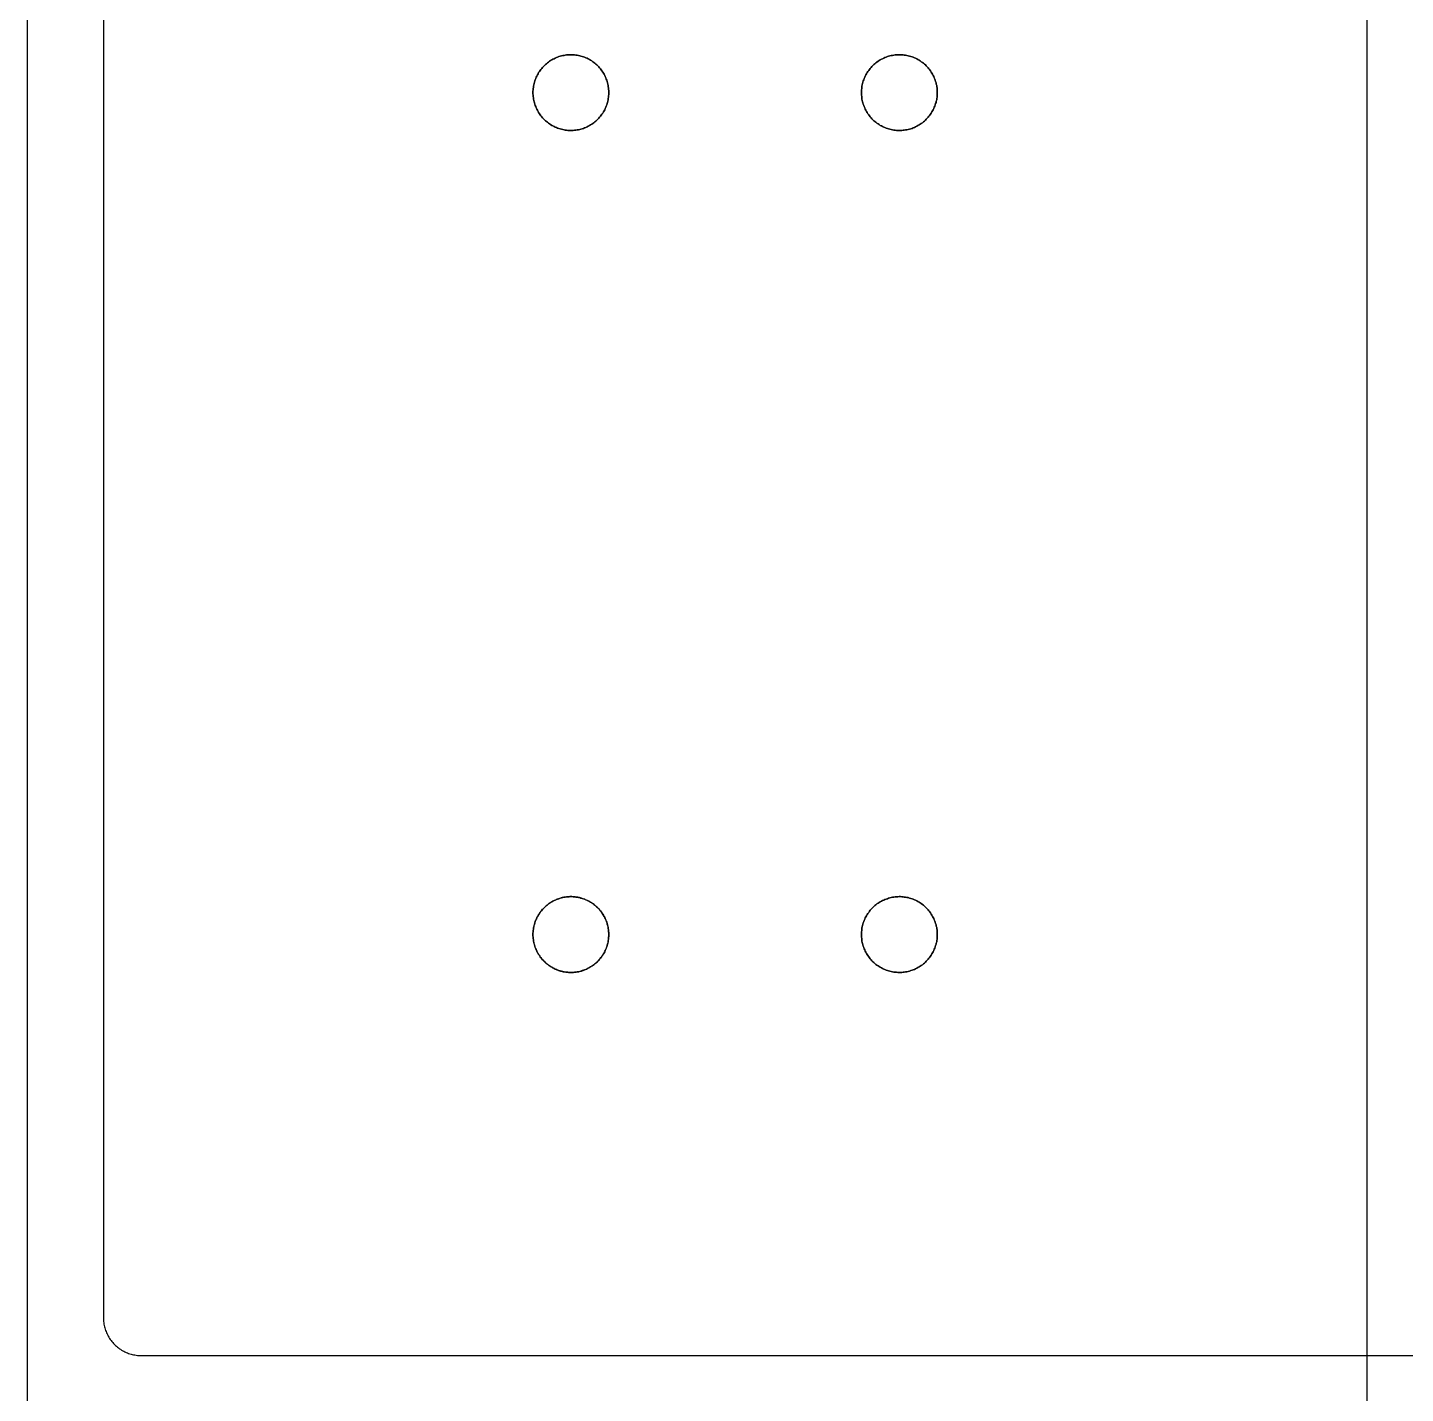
# Model space of a CAD drawing. Header units: millimetres. Extents: x -92971 to -91751, y -19136 to -16636.
# Drawn here: x -92621.7 to -92512.7, y -18502.9 to -18394.7 of the extents above; entities that cross this region are included whole.
import ezdxf

# ---------------------------------------------------------------- set-up
doc = ezdxf.new("R2010")
doc.units = ezdxf.units.MM
doc.header["$MEASUREMENT"] = 0
for name, color, linetype, true_color in [('fab$CUT', 1, 'Continuous', 0xff0000), ('fab$DRILL', 5, 'Continuous', 0x0000ff), ('fab$POCKET 7.5', 6, 'Continuous', 0xff00ff)]:
    doc.layers.add(name, color=color, linetype=linetype, true_color=true_color)

msp = doc.modelspace()

# ---------------------------------------------------------------- linework, layer by layer
at = {"layer": 'fab$CUT'}
for points in [[(-92615.72, -18302.89), (-92615.72, -18496.89)], [(-92615.72, -18496.89), (-92615.72, -18496.99), (-92615.71, -18497.09), (-92615.7, -18497.19), (-92615.69, -18497.29), (-92615.68, -18497.4), (-92615.66, -18497.5), (-92615.63, -18497.6), (-92615.61, -18497.7), (-92615.58, -18497.79), (-92615.55, -18497.89), (-92615.51, -18497.99), (-92615.47, -18498.08), (-92615.43, -18498.17), (-92615.38, -18498.27), (-92615.34, -18498.36), (-92615.28, -18498.44), (-92615.23, -18498.53), (-92615.17, -18498.62), (-92615.11, -18498.7), (-92615.05, -18498.78), (-92614.98, -18498.86), (-92614.91, -18498.93), (-92614.84, -18499.01), (-92614.77, -18499.08), (-92614.69, -18499.15), (-92614.61, -18499.21), (-92614.53, -18499.28), (-92614.45, -18499.34), (-92614.37, -18499.39), (-92614.28, -18499.45), (-92614.19, -18499.5), (-92614.1, -18499.55), (-92614.01, -18499.59), (-92613.92, -18499.64), (-92613.82, -18499.68), (-92613.72, -18499.71), (-92613.63, -18499.75), (-92613.53, -18499.77), (-92613.43, -18499.8), (-92613.33, -18499.82), (-92613.23, -18499.84), (-92613.13, -18499.86), (-92613.03, -18499.87), (-92612.93, -18499.88), (-92612.82, -18499.88), (-92612.72, -18499.89)], [(-92612.72, -18499.89), (-91803.72, -18499.89)]]:
    msp.add_lwpolyline(points, dxfattribs=at)
at = {"layer": 'fab$DRILL'}
for points in [[(-92581.72, -18399.89), (-92581.72, -18399.99), (-92581.71, -18400.09), (-92581.7, -18400.2), (-92581.69, -18400.3), (-92581.68, -18400.4), (-92581.66, -18400.51), (-92581.63, -18400.61), (-92581.61, -18400.71), (-92581.58, -18400.81), (-92581.54, -18400.91), (-92581.5, -18401), (-92581.46, -18401.1), (-92581.42, -18401.19), (-92581.37, -18401.29), (-92581.32, -18401.38), (-92581.27, -18401.47), (-92581.21, -18401.56), (-92581.15, -18401.64), (-92581.09, -18401.72), (-92581.03, -18401.81), (-92580.96, -18401.88), (-92580.89, -18401.96), (-92580.81, -18402.03), (-92580.74, -18402.11), (-92580.66, -18402.17), (-92580.58, -18402.24), (-92580.5, -18402.3), (-92580.41, -18402.36), (-92580.32, -18402.42), (-92580.24, -18402.48), (-92580.14, -18402.53), (-92580.05, -18402.57), (-92579.96, -18402.62), (-92579.86, -18402.66), (-92579.77, -18402.7), (-92579.67, -18402.73), (-92579.57, -18402.76), (-92579.47, -18402.79), (-92579.37, -18402.82), (-92579.26, -18402.84), (-92579.16, -18402.85), (-92579.06, -18402.87), (-92578.95, -18402.88), (-92578.85, -18402.88), (-92578.75, -18402.89), (-92578.64, -18402.88), (-92578.54, -18402.88), (-92578.43, -18402.87), (-92578.33, -18402.86), (-92578.23, -18402.84), (-92578.13, -18402.83), (-92578.02, -18402.8), (-92577.92, -18402.78), (-92577.82, -18402.75), (-92577.72, -18402.72), (-92577.63, -18402.68), (-92577.53, -18402.64), (-92577.44, -18402.6), (-92577.34, -18402.55), (-92577.25, -18402.5), (-92577.16, -18402.45), (-92577.07, -18402.39), (-92576.99, -18402.33), (-92576.9, -18402.27), (-92576.82, -18402.21), (-92576.74, -18402.14), (-92576.66, -18402.07), (-92576.59, -18402), (-92576.52, -18401.92), (-92576.45, -18401.84), (-92576.38, -18401.76), (-92576.32, -18401.68), (-92576.26, -18401.6), (-92576.2, -18401.51), (-92576.14, -18401.42), (-92576.09, -18401.33), (-92576.04, -18401.24), (-92576, -18401.15), (-92575.96, -18401.05), (-92575.92, -18400.96), (-92575.88, -18400.86), (-92575.85, -18400.76), (-92575.82, -18400.66), (-92575.8, -18400.56), (-92575.77, -18400.45), (-92575.76, -18400.35), (-92575.74, -18400.25), (-92575.73, -18400.15), (-92575.72, -18400.04), (-92575.72, -18399.94), (-92575.72, -18399.83), (-92575.72, -18399.73), (-92575.73, -18399.63), (-92575.74, -18399.52), (-92575.76, -18399.42), (-92575.77, -18399.32), (-92575.8, -18399.21), (-92575.82, -18399.11), (-92575.85, -18399.01), (-92575.88, -18398.91), (-92575.92, -18398.82), (-92575.96, -18398.72), (-92576, -18398.62), (-92576.04, -18398.53), (-92576.09, -18398.44), (-92576.14, -18398.35), (-92576.2, -18398.26), (-92576.26, -18398.17), (-92576.32, -18398.09), (-92576.38, -18398.01), (-92576.45, -18397.93), (-92576.52, -18397.85), (-92576.59, -18397.77), (-92576.66, -18397.7), (-92576.74, -18397.63), (-92576.82, -18397.56), (-92576.9, -18397.5), (-92576.99, -18397.44), (-92577.07, -18397.38), (-92577.16, -18397.32), (-92577.25, -18397.27), (-92577.34, -18397.22), (-92577.44, -18397.17), (-92577.53, -18397.13), (-92577.63, -18397.09), (-92577.72, -18397.06), (-92577.82, -18397.02), (-92577.92, -18396.99), (-92578.02, -18396.97), (-92578.13, -18396.95), (-92578.23, -18396.93), (-92578.33, -18396.91), (-92578.43, -18396.9), (-92578.54, -18396.89), (-92578.64, -18396.89), (-92578.75, -18396.89), (-92578.85, -18396.89), (-92578.95, -18396.89), (-92579.06, -18396.9), (-92579.16, -18396.92), (-92579.26, -18396.94), (-92579.37, -18396.96), (-92579.47, -18396.98), (-92579.57, -18397.01), (-92579.67, -18397.04), (-92579.77, -18397.07), (-92579.86, -18397.11), (-92579.96, -18397.15), (-92580.05, -18397.2), (-92580.14, -18397.25), (-92580.24, -18397.3), (-92580.32, -18397.35), (-92580.41, -18397.41), (-92580.5, -18397.47), (-92580.58, -18397.53), (-92580.66, -18397.6), (-92580.74, -18397.67), (-92580.81, -18397.74), (-92580.89, -18397.81), (-92580.96, -18397.89), (-92581.03, -18397.97), (-92581.09, -18398.05), (-92581.15, -18398.13), (-92581.21, -18398.22), (-92581.27, -18398.3), (-92581.32, -18398.39), (-92581.37, -18398.48), (-92581.42, -18398.58), (-92581.46, -18398.67), (-92581.5, -18398.77), (-92581.54, -18398.87), (-92581.58, -18398.96), (-92581.61, -18399.06), (-92581.63, -18399.16), (-92581.66, -18399.27), (-92581.68, -18399.37), (-92581.69, -18399.47), (-92581.7, -18399.57), (-92581.71, -18399.68), (-92581.72, -18399.78), (-92581.72, -18399.89)], [(-92581.72, -18399.89), (-92581.72, -18399.78), (-92581.71, -18399.68), (-92581.7, -18399.57), (-92581.69, -18399.47), (-92581.68, -18399.37), (-92581.66, -18399.27), (-92581.63, -18399.16), (-92581.61, -18399.06), (-92581.58, -18398.96), (-92581.54, -18398.87), (-92581.5, -18398.77), (-92581.46, -18398.67), (-92581.42, -18398.58), (-92581.37, -18398.48), (-92581.32, -18398.39), (-92581.27, -18398.3), (-92581.21, -18398.22), (-92581.15, -18398.13), (-92581.09, -18398.05), (-92581.03, -18397.97), (-92580.96, -18397.89), (-92580.89, -18397.81), (-92580.81, -18397.74), (-92580.74, -18397.67), (-92580.66, -18397.6), (-92580.58, -18397.53), (-92580.5, -18397.47), (-92580.41, -18397.41), (-92580.32, -18397.35), (-92580.24, -18397.3), (-92580.14, -18397.25), (-92580.05, -18397.2), (-92579.96, -18397.15), (-92579.86, -18397.11), (-92579.77, -18397.07), (-92579.67, -18397.04), (-92579.57, -18397.01), (-92579.47, -18396.98), (-92579.37, -18396.96), (-92579.26, -18396.94), (-92579.16, -18396.92), (-92579.06, -18396.9), (-92578.95, -18396.89), (-92578.85, -18396.89), (-92578.75, -18396.89), (-92578.64, -18396.89), (-92578.54, -18396.89), (-92578.43, -18396.9), (-92578.33, -18396.91), (-92578.23, -18396.93), (-92578.13, -18396.95), (-92578.02, -18396.97), (-92577.92, -18396.99), (-92577.82, -18397.02), (-92577.72, -18397.06), (-92577.63, -18397.09), (-92577.53, -18397.13), (-92577.44, -18397.17), (-92577.34, -18397.22), (-92577.25, -18397.27), (-92577.16, -18397.32), (-92577.07, -18397.38), (-92576.99, -18397.44), (-92576.9, -18397.5), (-92576.82, -18397.56), (-92576.74, -18397.63), (-92576.66, -18397.7), (-92576.59, -18397.77), (-92576.52, -18397.85), (-92576.45, -18397.93), (-92576.38, -18398.01), (-92576.32, -18398.09), (-92576.26, -18398.17), (-92576.2, -18398.26), (-92576.14, -18398.35), (-92576.09, -18398.44), (-92576.04, -18398.53), (-92576, -18398.62), (-92575.96, -18398.72), (-92575.92, -18398.82), (-92575.88, -18398.91), (-92575.85, -18399.01), (-92575.82, -18399.11), (-92575.8, -18399.21), (-92575.77, -18399.32), (-92575.76, -18399.42), (-92575.74, -18399.52), (-92575.73, -18399.63), (-92575.72, -18399.73), (-92575.72, -18399.83), (-92575.72, -18399.94), (-92575.72, -18400.04), (-92575.73, -18400.15), (-92575.74, -18400.25), (-92575.76, -18400.35), (-92575.77, -18400.45), (-92575.8, -18400.56), (-92575.82, -18400.66), (-92575.85, -18400.76), (-92575.88, -18400.86), (-92575.92, -18400.96), (-92575.96, -18401.05), (-92576, -18401.15), (-92576.04, -18401.24), (-92576.09, -18401.33), (-92576.14, -18401.42), (-92576.2, -18401.51), (-92576.26, -18401.6), (-92576.32, -18401.68), (-92576.38, -18401.76), (-92576.45, -18401.84), (-92576.52, -18401.92), (-92576.59, -18402), (-92576.66, -18402.07), (-92576.74, -18402.14), (-92576.82, -18402.21), (-92576.9, -18402.27), (-92576.99, -18402.33), (-92577.07, -18402.39), (-92577.16, -18402.45), (-92577.25, -18402.5), (-92577.34, -18402.55), (-92577.44, -18402.6), (-92577.53, -18402.64), (-92577.63, -18402.68), (-92577.72, -18402.72), (-92577.82, -18402.75), (-92577.92, -18402.78), (-92578.02, -18402.8), (-92578.13, -18402.83), (-92578.23, -18402.84), (-92578.33, -18402.86), (-92578.43, -18402.87), (-92578.54, -18402.88), (-92578.64, -18402.88), (-92578.75, -18402.89), (-92578.85, -18402.88), (-92578.95, -18402.88), (-92579.06, -18402.87), (-92579.16, -18402.85), (-92579.26, -18402.84), (-92579.37, -18402.82), (-92579.47, -18402.79), (-92579.57, -18402.76), (-92579.67, -18402.73), (-92579.77, -18402.7), (-92579.86, -18402.66), (-92579.96, -18402.62), (-92580.05, -18402.57), (-92580.14, -18402.53), (-92580.24, -18402.48), (-92580.32, -18402.42), (-92580.41, -18402.36), (-92580.5, -18402.3), (-92580.58, -18402.24), (-92580.66, -18402.17), (-92580.74, -18402.11), (-92580.81, -18402.03), (-92580.89, -18401.96), (-92580.96, -18401.88), (-92581.03, -18401.81), (-92581.09, -18401.72), (-92581.15, -18401.64), (-92581.21, -18401.56), (-92581.27, -18401.47), (-92581.32, -18401.38), (-92581.37, -18401.29), (-92581.42, -18401.19), (-92581.46, -18401.1), (-92581.5, -18401), (-92581.54, -18400.91), (-92581.58, -18400.81), (-92581.61, -18400.71), (-92581.63, -18400.61), (-92581.66, -18400.51), (-92581.68, -18400.4), (-92581.69, -18400.3), (-92581.7, -18400.2), (-92581.71, -18400.09), (-92581.72, -18399.99), (-92581.72, -18399.89)], [(-92555.72, -18399.89), (-92555.72, -18399.99), (-92555.71, -18400.09), (-92555.7, -18400.2), (-92555.69, -18400.3), (-92555.68, -18400.4), (-92555.66, -18400.51), (-92555.63, -18400.61), (-92555.61, -18400.71), (-92555.58, -18400.81), (-92555.54, -18400.91), (-92555.5, -18401), (-92555.46, -18401.1), (-92555.42, -18401.19), (-92555.37, -18401.29), (-92555.32, -18401.38), (-92555.27, -18401.47), (-92555.21, -18401.56), (-92555.15, -18401.64), (-92555.09, -18401.72), (-92555.03, -18401.81), (-92554.96, -18401.88), (-92554.89, -18401.96), (-92554.81, -18402.03), (-92554.74, -18402.11), (-92554.66, -18402.17), (-92554.58, -18402.24), (-92554.5, -18402.3), (-92554.41, -18402.36), (-92554.32, -18402.42), (-92554.24, -18402.48), (-92554.14, -18402.53), (-92554.05, -18402.57), (-92553.96, -18402.62), (-92553.86, -18402.66), (-92553.77, -18402.7), (-92553.67, -18402.73), (-92553.57, -18402.76), (-92553.47, -18402.79), (-92553.37, -18402.82), (-92553.26, -18402.84), (-92553.16, -18402.85), (-92553.06, -18402.87), (-92552.95, -18402.88), (-92552.85, -18402.88), (-92552.75, -18402.89), (-92552.64, -18402.88), (-92552.54, -18402.88), (-92552.43, -18402.87), (-92552.33, -18402.86), (-92552.23, -18402.84), (-92552.13, -18402.83), (-92552.02, -18402.8), (-92551.92, -18402.78), (-92551.82, -18402.75), (-92551.72, -18402.72), (-92551.63, -18402.68), (-92551.53, -18402.64), (-92551.44, -18402.6), (-92551.34, -18402.55), (-92551.25, -18402.5), (-92551.16, -18402.45), (-92551.07, -18402.39), (-92550.99, -18402.33), (-92550.9, -18402.27), (-92550.82, -18402.21), (-92550.74, -18402.14), (-92550.66, -18402.07), (-92550.59, -18402), (-92550.52, -18401.92), (-92550.45, -18401.84), (-92550.38, -18401.76), (-92550.32, -18401.68), (-92550.26, -18401.6), (-92550.2, -18401.51), (-92550.14, -18401.42), (-92550.09, -18401.33), (-92550.04, -18401.24), (-92550, -18401.15), (-92549.96, -18401.05), (-92549.92, -18400.96), (-92549.88, -18400.86), (-92549.85, -18400.76), (-92549.82, -18400.66), (-92549.8, -18400.56), (-92549.77, -18400.45), (-92549.76, -18400.35), (-92549.74, -18400.25), (-92549.73, -18400.15), (-92549.72, -18400.04), (-92549.72, -18399.94), (-92549.72, -18399.83), (-92549.72, -18399.73), (-92549.73, -18399.63), (-92549.74, -18399.52), (-92549.76, -18399.42), (-92549.77, -18399.32), (-92549.8, -18399.21), (-92549.82, -18399.11), (-92549.85, -18399.01), (-92549.88, -18398.91), (-92549.92, -18398.82), (-92549.96, -18398.72), (-92550, -18398.62), (-92550.04, -18398.53), (-92550.09, -18398.44), (-92550.14, -18398.35), (-92550.2, -18398.26), (-92550.26, -18398.17), (-92550.32, -18398.09), (-92550.38, -18398.01), (-92550.45, -18397.93), (-92550.52, -18397.85), (-92550.59, -18397.77), (-92550.66, -18397.7), (-92550.74, -18397.63), (-92550.82, -18397.56), (-92550.9, -18397.5), (-92550.99, -18397.44), (-92551.07, -18397.38), (-92551.16, -18397.32), (-92551.25, -18397.27), (-92551.34, -18397.22), (-92551.44, -18397.17), (-92551.53, -18397.13), (-92551.63, -18397.09), (-92551.72, -18397.06), (-92551.82, -18397.02), (-92551.92, -18396.99), (-92552.02, -18396.97), (-92552.13, -18396.95), (-92552.23, -18396.93), (-92552.33, -18396.91), (-92552.43, -18396.9), (-92552.54, -18396.89), (-92552.64, -18396.89), (-92552.75, -18396.89), (-92552.85, -18396.89), (-92552.95, -18396.89), (-92553.06, -18396.9), (-92553.16, -18396.92), (-92553.26, -18396.94), (-92553.37, -18396.96), (-92553.47, -18396.98), (-92553.57, -18397.01), (-92553.67, -18397.04), (-92553.77, -18397.07), (-92553.86, -18397.11), (-92553.96, -18397.15), (-92554.05, -18397.2), (-92554.14, -18397.25), (-92554.24, -18397.3), (-92554.32, -18397.35), (-92554.41, -18397.41), (-92554.5, -18397.47), (-92554.58, -18397.53), (-92554.66, -18397.6), (-92554.74, -18397.67), (-92554.81, -18397.74), (-92554.89, -18397.81), (-92554.96, -18397.89), (-92555.03, -18397.97), (-92555.09, -18398.05), (-92555.15, -18398.13), (-92555.21, -18398.22), (-92555.27, -18398.3), (-92555.32, -18398.39), (-92555.37, -18398.48), (-92555.42, -18398.58), (-92555.46, -18398.67), (-92555.5, -18398.77), (-92555.54, -18398.87), (-92555.58, -18398.96), (-92555.61, -18399.06), (-92555.63, -18399.16), (-92555.66, -18399.27), (-92555.68, -18399.37), (-92555.69, -18399.47), (-92555.7, -18399.57), (-92555.71, -18399.68), (-92555.72, -18399.78), (-92555.72, -18399.89)], [(-92555.72, -18399.89), (-92555.72, -18399.78), (-92555.71, -18399.68), (-92555.7, -18399.57), (-92555.69, -18399.47), (-92555.68, -18399.37), (-92555.66, -18399.27), (-92555.63, -18399.16), (-92555.61, -18399.06), (-92555.58, -18398.96), (-92555.54, -18398.87), (-92555.5, -18398.77), (-92555.46, -18398.67), (-92555.42, -18398.58), (-92555.37, -18398.48), (-92555.32, -18398.39), (-92555.27, -18398.3), (-92555.21, -18398.22), (-92555.15, -18398.13), (-92555.09, -18398.05), (-92555.03, -18397.97), (-92554.96, -18397.89), (-92554.89, -18397.81), (-92554.81, -18397.74), (-92554.74, -18397.67), (-92554.66, -18397.6), (-92554.58, -18397.53), (-92554.5, -18397.47), (-92554.41, -18397.41), (-92554.32, -18397.35), (-92554.24, -18397.3), (-92554.14, -18397.25), (-92554.05, -18397.2), (-92553.96, -18397.15), (-92553.86, -18397.11), (-92553.77, -18397.07), (-92553.67, -18397.04), (-92553.57, -18397.01), (-92553.47, -18396.98), (-92553.37, -18396.96), (-92553.26, -18396.94), (-92553.16, -18396.92), (-92553.06, -18396.9), (-92552.95, -18396.89), (-92552.85, -18396.89), (-92552.75, -18396.89), (-92552.64, -18396.89), (-92552.54, -18396.89), (-92552.43, -18396.9), (-92552.33, -18396.91), (-92552.23, -18396.93), (-92552.13, -18396.95), (-92552.02, -18396.97), (-92551.92, -18396.99), (-92551.82, -18397.02), (-92551.72, -18397.06), (-92551.63, -18397.09), (-92551.53, -18397.13), (-92551.44, -18397.17), (-92551.34, -18397.22), (-92551.25, -18397.27), (-92551.16, -18397.32), (-92551.07, -18397.38), (-92550.99, -18397.44), (-92550.9, -18397.5), (-92550.82, -18397.56), (-92550.74, -18397.63), (-92550.66, -18397.7), (-92550.59, -18397.77), (-92550.52, -18397.85), (-92550.45, -18397.93), (-92550.38, -18398.01), (-92550.32, -18398.09), (-92550.26, -18398.17), (-92550.2, -18398.26), (-92550.14, -18398.35), (-92550.09, -18398.44), (-92550.04, -18398.53), (-92550, -18398.62), (-92549.96, -18398.72), (-92549.92, -18398.82), (-92549.88, -18398.91), (-92549.85, -18399.01), (-92549.82, -18399.11), (-92549.8, -18399.21), (-92549.77, -18399.32), (-92549.76, -18399.42), (-92549.74, -18399.52), (-92549.73, -18399.63), (-92549.72, -18399.73), (-92549.72, -18399.83), (-92549.72, -18399.94), (-92549.72, -18400.04), (-92549.73, -18400.15), (-92549.74, -18400.25), (-92549.76, -18400.35), (-92549.77, -18400.45), (-92549.8, -18400.56), (-92549.82, -18400.66), (-92549.85, -18400.76), (-92549.88, -18400.86), (-92549.92, -18400.96), (-92549.96, -18401.05), (-92550, -18401.15), (-92550.04, -18401.24), (-92550.09, -18401.33), (-92550.14, -18401.42), (-92550.2, -18401.51), (-92550.26, -18401.6), (-92550.32, -18401.68), (-92550.38, -18401.76), (-92550.45, -18401.84), (-92550.52, -18401.92), (-92550.59, -18402), (-92550.66, -18402.07), (-92550.74, -18402.14), (-92550.82, -18402.21), (-92550.9, -18402.27), (-92550.99, -18402.33), (-92551.07, -18402.39), (-92551.16, -18402.45), (-92551.25, -18402.5), (-92551.34, -18402.55), (-92551.44, -18402.6), (-92551.53, -18402.64), (-92551.63, -18402.68), (-92551.72, -18402.72), (-92551.82, -18402.75), (-92551.92, -18402.78), (-92552.02, -18402.8), (-92552.13, -18402.83), (-92552.23, -18402.84), (-92552.33, -18402.86), (-92552.43, -18402.87), (-92552.54, -18402.88), (-92552.64, -18402.88), (-92552.75, -18402.89), (-92552.85, -18402.88), (-92552.95, -18402.88), (-92553.06, -18402.87), (-92553.16, -18402.85), (-92553.26, -18402.84), (-92553.37, -18402.82), (-92553.47, -18402.79), (-92553.57, -18402.76), (-92553.67, -18402.73), (-92553.77, -18402.7), (-92553.86, -18402.66), (-92553.96, -18402.62), (-92554.05, -18402.57), (-92554.14, -18402.53), (-92554.24, -18402.48), (-92554.32, -18402.42), (-92554.41, -18402.36), (-92554.5, -18402.3), (-92554.58, -18402.24), (-92554.66, -18402.17), (-92554.74, -18402.11), (-92554.81, -18402.03), (-92554.89, -18401.96), (-92554.96, -18401.88), (-92555.03, -18401.81), (-92555.09, -18401.72), (-92555.15, -18401.64), (-92555.21, -18401.56), (-92555.27, -18401.47), (-92555.32, -18401.38), (-92555.37, -18401.29), (-92555.42, -18401.19), (-92555.46, -18401.1), (-92555.5, -18401), (-92555.54, -18400.91), (-92555.58, -18400.81), (-92555.61, -18400.71), (-92555.63, -18400.61), (-92555.66, -18400.51), (-92555.68, -18400.4), (-92555.69, -18400.3), (-92555.7, -18400.2), (-92555.71, -18400.09), (-92555.72, -18399.99), (-92555.72, -18399.89)], [(-92581.72, -18466.55), (-92581.72, -18466.62), (-92581.72, -18466.69), (-92581.71, -18466.75), (-92581.71, -18466.82), (-92581.7, -18466.89), (-92581.69, -18466.96), (-92581.68, -18467.03), (-92581.67, -18467.1), (-92581.66, -18467.17), (-92581.64, -18467.24), (-92581.62, -18467.31), (-92581.6, -18467.38), (-92581.58, -18467.45), (-92581.56, -18467.52), (-92581.54, -18467.59), (-92581.51, -18467.66), (-92581.48, -18467.73), (-92581.45, -18467.79), (-92581.42, -18467.86), (-92581.39, -18467.93), (-92581.35, -18468), (-92581.31, -18468.06), (-92581.27, -18468.13), (-92581.23, -18468.19), (-92581.19, -18468.26), (-92581.14, -18468.32), (-92581.1, -18468.38), (-92581.05, -18468.44), (-92581, -18468.5), (-92580.95, -18468.56), (-92580.9, -18468.62), (-92580.84, -18468.67), (-92580.79, -18468.73), (-92580.73, -18468.78), (-92580.67, -18468.83), (-92580.61, -18468.88), (-92580.55, -18468.93), (-92580.49, -18468.98), (-92580.43, -18469.02), (-92580.36, -18469.06), (-92580.3, -18469.1), (-92580.23, -18469.14), (-92580.17, -18469.18), (-92580.1, -18469.22), (-92580.03, -18469.25), (-92579.96, -18469.28), (-92579.89, -18469.31), (-92579.82, -18469.34), (-92579.76, -18469.37), (-92579.69, -18469.39), (-92579.62, -18469.42), (-92579.55, -18469.44), (-92579.48, -18469.46), (-92579.41, -18469.47), (-92579.34, -18469.49), (-92579.27, -18469.5), (-92579.2, -18469.51), (-92579.13, -18469.52), (-92579.06, -18469.53), (-92578.99, -18469.54), (-92578.92, -18469.55), (-92578.85, -18469.55), (-92578.79, -18469.55), (-92578.72, -18469.55), (-92578.65, -18469.55), (-92578.59, -18469.55), (-92578.52, -18469.55), (-92578.45, -18469.54), (-92578.38, -18469.53), (-92578.31, -18469.52), (-92578.24, -18469.51), (-92578.17, -18469.5), (-92578.1, -18469.49), (-92578.03, -18469.47), (-92577.96, -18469.46), (-92577.89, -18469.44), (-92577.82, -18469.42), (-92577.76, -18469.39), (-92577.69, -18469.37), (-92577.62, -18469.34), (-92577.55, -18469.31), (-92577.48, -18469.28), (-92577.41, -18469.25), (-92577.34, -18469.22), (-92577.28, -18469.18), (-92577.21, -18469.14), (-92577.14, -18469.1), (-92577.08, -18469.06), (-92577.01, -18469.02), (-92576.95, -18468.98), (-92576.89, -18468.93), (-92576.83, -18468.88), (-92576.77, -18468.83), (-92576.71, -18468.78), (-92576.65, -18468.73), (-92576.6, -18468.67), (-92576.54, -18468.62), (-92576.49, -18468.56), (-92576.44, -18468.5), (-92576.39, -18468.44), (-92576.34, -18468.38), (-92576.3, -18468.32), (-92576.25, -18468.26), (-92576.21, -18468.19), (-92576.17, -18468.13), (-92576.13, -18468.06), (-92576.09, -18468), (-92576.06, -18467.93), (-92576.02, -18467.86), (-92575.99, -18467.79), (-92575.96, -18467.73), (-92575.93, -18467.66), (-92575.9, -18467.59), (-92575.88, -18467.52), (-92575.86, -18467.45), (-92575.84, -18467.38), (-92575.82, -18467.31), (-92575.8, -18467.24), (-92575.78, -18467.17), (-92575.77, -18467.1), (-92575.76, -18467.03), (-92575.75, -18466.96), (-92575.74, -18466.89), (-92575.73, -18466.82), (-92575.73, -18466.75), (-92575.72, -18466.69), (-92575.72, -18466.62), (-92575.72, -18466.55), (-92575.72, -18466.49), (-92575.72, -18466.42), (-92575.73, -18466.35), (-92575.73, -18466.28), (-92575.74, -18466.21), (-92575.75, -18466.15), (-92575.76, -18466.08), (-92575.77, -18466.01), (-92575.78, -18465.94), (-92575.8, -18465.87), (-92575.82, -18465.8), (-92575.84, -18465.73), (-92575.86, -18465.66), (-92575.88, -18465.59), (-92575.9, -18465.52), (-92575.93, -18465.45), (-92575.96, -18465.38), (-92575.99, -18465.31), (-92576.02, -18465.24), (-92576.06, -18465.17), (-92576.09, -18465.11), (-92576.13, -18465.04), (-92576.17, -18464.98), (-92576.21, -18464.91), (-92576.25, -18464.85), (-92576.3, -18464.78), (-92576.34, -18464.72), (-92576.39, -18464.66), (-92576.44, -18464.6), (-92576.49, -18464.54), (-92576.54, -18464.49), (-92576.6, -18464.43), (-92576.65, -18464.38), (-92576.71, -18464.32), (-92576.77, -18464.27), (-92576.83, -18464.22), (-92576.89, -18464.18), (-92576.95, -18464.13), (-92577.01, -18464.08), (-92577.08, -18464.04), (-92577.14, -18464), (-92577.21, -18463.96), (-92577.28, -18463.92), (-92577.34, -18463.89), (-92577.41, -18463.85), (-92577.48, -18463.82), (-92577.55, -18463.79), (-92577.62, -18463.76), (-92577.69, -18463.74), (-92577.76, -18463.71), (-92577.82, -18463.69), (-92577.89, -18463.67), (-92577.96, -18463.65), (-92578.03, -18463.63), (-92578.1, -18463.62), (-92578.17, -18463.6), (-92578.24, -18463.59), (-92578.31, -18463.58), (-92578.38, -18463.57), (-92578.45, -18463.56), (-92578.52, -18463.56), (-92578.59, -18463.56), (-92578.65, -18463.55), (-92578.72, -18463.55), (-92578.79, -18463.55), (-92578.85, -18463.56), (-92578.92, -18463.56), (-92578.99, -18463.56), (-92579.06, -18463.57), (-92579.13, -18463.58), (-92579.2, -18463.59), (-92579.27, -18463.6), (-92579.34, -18463.62), (-92579.41, -18463.63), (-92579.48, -18463.65), (-92579.55, -18463.67), (-92579.62, -18463.69), (-92579.69, -18463.71), (-92579.76, -18463.74), (-92579.82, -18463.76), (-92579.89, -18463.79), (-92579.96, -18463.82), (-92580.03, -18463.85), (-92580.1, -18463.89), (-92580.17, -18463.92), (-92580.23, -18463.96), (-92580.3, -18464), (-92580.36, -18464.04), (-92580.43, -18464.08), (-92580.49, -18464.13), (-92580.55, -18464.18), (-92580.61, -18464.22), (-92580.67, -18464.27), (-92580.73, -18464.32), (-92580.79, -18464.38), (-92580.84, -18464.43), (-92580.9, -18464.49), (-92580.95, -18464.54), (-92581, -18464.6), (-92581.05, -18464.66), (-92581.1, -18464.72), (-92581.14, -18464.78), (-92581.19, -18464.85), (-92581.23, -18464.91), (-92581.27, -18464.98), (-92581.31, -18465.04), (-92581.35, -18465.11), (-92581.39, -18465.17), (-92581.42, -18465.24), (-92581.45, -18465.31), (-92581.48, -18465.38), (-92581.51, -18465.45), (-92581.54, -18465.52), (-92581.56, -18465.59), (-92581.58, -18465.66), (-92581.6, -18465.73), (-92581.62, -18465.8), (-92581.64, -18465.87), (-92581.66, -18465.94), (-92581.67, -18466.01), (-92581.68, -18466.08), (-92581.69, -18466.15), (-92581.7, -18466.21), (-92581.71, -18466.28), (-92581.71, -18466.35), (-92581.72, -18466.42), (-92581.72, -18466.49), (-92581.72, -18466.55)], [(-92581.72, -18466.55), (-92581.72, -18466.45), (-92581.71, -18466.34), (-92581.7, -18466.24), (-92581.69, -18466.14), (-92581.68, -18466.03), (-92581.66, -18465.93), (-92581.63, -18465.83), (-92581.61, -18465.73), (-92581.58, -18465.63), (-92581.54, -18465.53), (-92581.5, -18465.43), (-92581.46, -18465.34), (-92581.42, -18465.24), (-92581.37, -18465.15), (-92581.32, -18465.06), (-92581.27, -18464.97), (-92581.21, -18464.88), (-92581.15, -18464.8), (-92581.09, -18464.71), (-92581.03, -18464.63), (-92580.96, -18464.55), (-92580.89, -18464.48), (-92580.81, -18464.4), (-92580.74, -18464.33), (-92580.66, -18464.26), (-92580.58, -18464.2), (-92580.5, -18464.13), (-92580.41, -18464.07), (-92580.32, -18464.02), (-92580.24, -18463.96), (-92580.14, -18463.91), (-92580.05, -18463.86), (-92579.96, -18463.82), (-92579.86, -18463.78), (-92579.77, -18463.74), (-92579.67, -18463.71), (-92579.57, -18463.67), (-92579.47, -18463.65), (-92579.37, -18463.62), (-92579.26, -18463.6), (-92579.16, -18463.58), (-92579.06, -18463.57), (-92578.95, -18463.56), (-92578.85, -18463.56), (-92578.75, -18463.55), (-92578.64, -18463.55), (-92578.54, -18463.56), (-92578.43, -18463.57), (-92578.33, -18463.58), (-92578.23, -18463.59), (-92578.13, -18463.61), (-92578.02, -18463.63), (-92577.92, -18463.66), (-92577.82, -18463.69), (-92577.72, -18463.72), (-92577.63, -18463.76), (-92577.53, -18463.8), (-92577.44, -18463.84), (-92577.34, -18463.89), (-92577.25, -18463.94), (-92577.16, -18463.99), (-92577.07, -18464.05), (-92576.99, -18464.1), (-92576.9, -18464.17), (-92576.82, -18464.23), (-92576.74, -18464.3), (-92576.66, -18464.37), (-92576.59, -18464.44), (-92576.52, -18464.52), (-92576.45, -18464.59), (-92576.38, -18464.67), (-92576.32, -18464.76), (-92576.26, -18464.84), (-92576.2, -18464.93), (-92576.14, -18465.01), (-92576.09, -18465.11), (-92576.04, -18465.2), (-92576, -18465.29), (-92575.96, -18465.39), (-92575.92, -18465.48), (-92575.88, -18465.58), (-92575.85, -18465.68), (-92575.82, -18465.78), (-92575.8, -18465.88), (-92575.77, -18465.98), (-92575.76, -18466.09), (-92575.74, -18466.19), (-92575.73, -18466.29), (-92575.72, -18466.4), (-92575.72, -18466.5), (-92575.72, -18466.6), (-92575.72, -18466.71), (-92575.73, -18466.81), (-92575.74, -18466.92), (-92575.76, -18467.02), (-92575.77, -18467.12), (-92575.8, -18467.22), (-92575.82, -18467.32), (-92575.85, -18467.42), (-92575.88, -18467.52), (-92575.92, -18467.62), (-92575.96, -18467.72), (-92576, -18467.81), (-92576.04, -18467.91), (-92576.09, -18468), (-92576.14, -18468.09), (-92576.2, -18468.18), (-92576.26, -18468.26), (-92576.32, -18468.35), (-92576.38, -18468.43), (-92576.45, -18468.51), (-92576.52, -18468.59), (-92576.59, -18468.66), (-92576.66, -18468.74), (-92576.74, -18468.81), (-92576.82, -18468.87), (-92576.9, -18468.94), (-92576.99, -18469), (-92577.07, -18469.06), (-92577.16, -18469.11), (-92577.25, -18469.17), (-92577.34, -18469.22), (-92577.44, -18469.26), (-92577.53, -18469.31), (-92577.63, -18469.35), (-92577.72, -18469.38), (-92577.82, -18469.41), (-92577.92, -18469.44), (-92578.02, -18469.47), (-92578.13, -18469.49), (-92578.23, -18469.51), (-92578.33, -18469.53), (-92578.43, -18469.54), (-92578.54, -18469.55), (-92578.64, -18469.55), (-92578.75, -18469.55), (-92578.85, -18469.55), (-92578.95, -18469.54), (-92579.06, -18469.53), (-92579.16, -18469.52), (-92579.26, -18469.5), (-92579.37, -18469.48), (-92579.47, -18469.46), (-92579.57, -18469.43), (-92579.67, -18469.4), (-92579.77, -18469.36), (-92579.86, -18469.33), (-92579.96, -18469.29), (-92580.05, -18469.24), (-92580.14, -18469.19), (-92580.24, -18469.14), (-92580.32, -18469.09), (-92580.41, -18469.03), (-92580.5, -18468.97), (-92580.58, -18468.91), (-92580.66, -18468.84), (-92580.74, -18468.77), (-92580.81, -18468.7), (-92580.89, -18468.63), (-92580.96, -18468.55), (-92581.03, -18468.47), (-92581.09, -18468.39), (-92581.15, -18468.31), (-92581.21, -18468.22), (-92581.27, -18468.13), (-92581.32, -18468.04), (-92581.37, -18467.95), (-92581.42, -18467.86), (-92581.46, -18467.77), (-92581.5, -18467.67), (-92581.54, -18467.57), (-92581.58, -18467.47), (-92581.61, -18467.37), (-92581.63, -18467.27), (-92581.66, -18467.17), (-92581.68, -18467.07), (-92581.69, -18466.97), (-92581.7, -18466.86), (-92581.71, -18466.76), (-92581.72, -18466.66), (-92581.72, -18466.55)], [(-92555.72, -18466.55), (-92555.72, -18466.66), (-92555.71, -18466.76), (-92555.7, -18466.86), (-92555.69, -18466.97), (-92555.68, -18467.07), (-92555.66, -18467.17), (-92555.63, -18467.27), (-92555.61, -18467.37), (-92555.58, -18467.47), (-92555.54, -18467.57), (-92555.5, -18467.67), (-92555.46, -18467.77), (-92555.42, -18467.86), (-92555.37, -18467.95), (-92555.32, -18468.04), (-92555.27, -18468.13), (-92555.21, -18468.22), (-92555.15, -18468.31), (-92555.09, -18468.39), (-92555.03, -18468.47), (-92554.96, -18468.55), (-92554.89, -18468.63), (-92554.81, -18468.7), (-92554.74, -18468.77), (-92554.66, -18468.84), (-92554.58, -18468.91), (-92554.5, -18468.97), (-92554.41, -18469.03), (-92554.32, -18469.09), (-92554.24, -18469.14), (-92554.14, -18469.19), (-92554.05, -18469.24), (-92553.96, -18469.29), (-92553.86, -18469.33), (-92553.77, -18469.36), (-92553.67, -18469.4), (-92553.57, -18469.43), (-92553.47, -18469.46), (-92553.37, -18469.48), (-92553.26, -18469.5), (-92553.16, -18469.52), (-92553.06, -18469.53), (-92552.95, -18469.54), (-92552.85, -18469.55), (-92552.75, -18469.55), (-92552.64, -18469.55), (-92552.54, -18469.55), (-92552.43, -18469.54), (-92552.33, -18469.53), (-92552.23, -18469.51), (-92552.13, -18469.49), (-92552.02, -18469.47), (-92551.92, -18469.44), (-92551.82, -18469.41), (-92551.72, -18469.38), (-92551.63, -18469.35), (-92551.53, -18469.31), (-92551.44, -18469.26), (-92551.34, -18469.22), (-92551.25, -18469.17), (-92551.16, -18469.11), (-92551.07, -18469.06), (-92550.99, -18469), (-92550.9, -18468.94), (-92550.82, -18468.87), (-92550.74, -18468.81), (-92550.66, -18468.74), (-92550.59, -18468.66), (-92550.52, -18468.59), (-92550.45, -18468.51), (-92550.38, -18468.43), (-92550.32, -18468.35), (-92550.26, -18468.26), (-92550.2, -18468.18), (-92550.14, -18468.09), (-92550.09, -18468), (-92550.04, -18467.91), (-92550, -18467.81), (-92549.96, -18467.72), (-92549.92, -18467.62), (-92549.88, -18467.52), (-92549.85, -18467.42), (-92549.82, -18467.32), (-92549.8, -18467.22), (-92549.77, -18467.12), (-92549.76, -18467.02), (-92549.74, -18466.92), (-92549.73, -18466.81), (-92549.72, -18466.71), (-92549.72, -18466.6), (-92549.72, -18466.5), (-92549.72, -18466.4), (-92549.73, -18466.29), (-92549.74, -18466.19), (-92549.76, -18466.09), (-92549.77, -18465.98), (-92549.8, -18465.88), (-92549.82, -18465.78), (-92549.85, -18465.68), (-92549.88, -18465.58), (-92549.92, -18465.48), (-92549.96, -18465.39), (-92550, -18465.29), (-92550.04, -18465.2), (-92550.09, -18465.11), (-92550.14, -18465.01), (-92550.2, -18464.93), (-92550.26, -18464.84), (-92550.32, -18464.76), (-92550.38, -18464.67), (-92550.45, -18464.59), (-92550.52, -18464.52), (-92550.59, -18464.44), (-92550.66, -18464.37), (-92550.74, -18464.3), (-92550.82, -18464.23), (-92550.9, -18464.17), (-92550.99, -18464.1), (-92551.07, -18464.05), (-92551.16, -18463.99), (-92551.25, -18463.94), (-92551.34, -18463.89), (-92551.44, -18463.84), (-92551.53, -18463.8), (-92551.63, -18463.76), (-92551.72, -18463.72), (-92551.82, -18463.69), (-92551.92, -18463.66), (-92552.02, -18463.63), (-92552.13, -18463.61), (-92552.23, -18463.59), (-92552.33, -18463.58), (-92552.43, -18463.57), (-92552.54, -18463.56), (-92552.64, -18463.55), (-92552.75, -18463.55), (-92552.85, -18463.56), (-92552.95, -18463.56), (-92553.06, -18463.57), (-92553.16, -18463.58), (-92553.26, -18463.6), (-92553.37, -18463.62), (-92553.47, -18463.65), (-92553.57, -18463.67), (-92553.67, -18463.71), (-92553.77, -18463.74), (-92553.86, -18463.78), (-92553.96, -18463.82), (-92554.05, -18463.86), (-92554.14, -18463.91), (-92554.24, -18463.96), (-92554.32, -18464.02), (-92554.41, -18464.07), (-92554.5, -18464.13), (-92554.58, -18464.2), (-92554.66, -18464.26), (-92554.74, -18464.33), (-92554.81, -18464.4), (-92554.89, -18464.48), (-92554.96, -18464.55), (-92555.03, -18464.63), (-92555.09, -18464.71), (-92555.15, -18464.8), (-92555.21, -18464.88), (-92555.27, -18464.97), (-92555.32, -18465.06), (-92555.37, -18465.15), (-92555.42, -18465.24), (-92555.46, -18465.34), (-92555.5, -18465.43), (-92555.54, -18465.53), (-92555.58, -18465.63), (-92555.61, -18465.73), (-92555.63, -18465.83), (-92555.66, -18465.93), (-92555.68, -18466.03), (-92555.69, -18466.14), (-92555.7, -18466.24), (-92555.71, -18466.34), (-92555.72, -18466.45), (-92555.72, -18466.55)], [(-92555.72, -18466.55), (-92555.72, -18466.45), (-92555.71, -18466.34), (-92555.7, -18466.24), (-92555.69, -18466.14), (-92555.68, -18466.03), (-92555.66, -18465.93), (-92555.63, -18465.83), (-92555.61, -18465.73), (-92555.58, -18465.63), (-92555.54, -18465.53), (-92555.5, -18465.43), (-92555.46, -18465.34), (-92555.42, -18465.24), (-92555.37, -18465.15), (-92555.32, -18465.06), (-92555.27, -18464.97), (-92555.21, -18464.88), (-92555.15, -18464.8), (-92555.09, -18464.71), (-92555.03, -18464.63), (-92554.96, -18464.55), (-92554.89, -18464.48), (-92554.81, -18464.4), (-92554.74, -18464.33), (-92554.66, -18464.26), (-92554.58, -18464.2), (-92554.5, -18464.13), (-92554.41, -18464.07), (-92554.32, -18464.02), (-92554.24, -18463.96), (-92554.14, -18463.91), (-92554.05, -18463.86), (-92553.96, -18463.82), (-92553.86, -18463.78), (-92553.77, -18463.74), (-92553.67, -18463.71), (-92553.57, -18463.67), (-92553.47, -18463.65), (-92553.37, -18463.62), (-92553.26, -18463.6), (-92553.16, -18463.58), (-92553.06, -18463.57), (-92552.95, -18463.56), (-92552.85, -18463.56), (-92552.75, -18463.55), (-92552.64, -18463.55), (-92552.54, -18463.56), (-92552.43, -18463.57), (-92552.33, -18463.58), (-92552.23, -18463.59), (-92552.13, -18463.61), (-92552.02, -18463.63), (-92551.92, -18463.66), (-92551.82, -18463.69), (-92551.72, -18463.72), (-92551.63, -18463.76), (-92551.53, -18463.8), (-92551.44, -18463.84), (-92551.34, -18463.89), (-92551.25, -18463.94), (-92551.16, -18463.99), (-92551.07, -18464.05), (-92550.99, -18464.1), (-92550.9, -18464.17), (-92550.82, -18464.23), (-92550.74, -18464.3), (-92550.66, -18464.37), (-92550.59, -18464.44), (-92550.52, -18464.52), (-92550.45, -18464.59), (-92550.38, -18464.67), (-92550.32, -18464.76), (-92550.26, -18464.84), (-92550.2, -18464.93), (-92550.14, -18465.01), (-92550.09, -18465.11), (-92550.04, -18465.2), (-92550, -18465.29), (-92549.96, -18465.39), (-92549.92, -18465.48), (-92549.88, -18465.58), (-92549.85, -18465.68), (-92549.82, -18465.78), (-92549.8, -18465.88), (-92549.77, -18465.98), (-92549.76, -18466.09), (-92549.74, -18466.19), (-92549.73, -18466.29), (-92549.72, -18466.4), (-92549.72, -18466.5), (-92549.72, -18466.6), (-92549.72, -18466.71), (-92549.73, -18466.81), (-92549.74, -18466.92), (-92549.76, -18467.02), (-92549.77, -18467.12), (-92549.8, -18467.22), (-92549.82, -18467.32), (-92549.85, -18467.42), (-92549.88, -18467.52), (-92549.92, -18467.62), (-92549.96, -18467.72), (-92550, -18467.81), (-92550.04, -18467.91), (-92550.09, -18468), (-92550.14, -18468.09), (-92550.2, -18468.18), (-92550.26, -18468.26), (-92550.32, -18468.35), (-92550.38, -18468.43), (-92550.45, -18468.51), (-92550.52, -18468.59), (-92550.59, -18468.66), (-92550.66, -18468.74), (-92550.74, -18468.81), (-92550.82, -18468.87), (-92550.9, -18468.94), (-92550.99, -18469), (-92551.07, -18469.06), (-92551.16, -18469.11), (-92551.25, -18469.17), (-92551.34, -18469.22), (-92551.44, -18469.26), (-92551.53, -18469.31), (-92551.63, -18469.35), (-92551.72, -18469.38), (-92551.82, -18469.41), (-92551.92, -18469.44), (-92552.02, -18469.47), (-92552.13, -18469.49), (-92552.23, -18469.51), (-92552.33, -18469.53), (-92552.43, -18469.54), (-92552.54, -18469.55), (-92552.64, -18469.55), (-92552.75, -18469.55), (-92552.85, -18469.55), (-92552.95, -18469.54), (-92553.06, -18469.53), (-92553.16, -18469.52), (-92553.26, -18469.5), (-92553.37, -18469.48), (-92553.47, -18469.46), (-92553.57, -18469.43), (-92553.67, -18469.4), (-92553.77, -18469.36), (-92553.86, -18469.33), (-92553.96, -18469.29), (-92554.05, -18469.24), (-92554.14, -18469.19), (-92554.24, -18469.14), (-92554.32, -18469.09), (-92554.41, -18469.03), (-92554.5, -18468.97), (-92554.58, -18468.91), (-92554.66, -18468.84), (-92554.74, -18468.77), (-92554.81, -18468.7), (-92554.89, -18468.63), (-92554.96, -18468.55), (-92555.03, -18468.47), (-92555.09, -18468.39), (-92555.15, -18468.31), (-92555.21, -18468.22), (-92555.27, -18468.13), (-92555.32, -18468.04), (-92555.37, -18467.95), (-92555.42, -18467.86), (-92555.46, -18467.77), (-92555.5, -18467.67), (-92555.54, -18467.57), (-92555.58, -18467.47), (-92555.61, -18467.37), (-92555.63, -18467.27), (-92555.66, -18467.17), (-92555.68, -18467.07), (-92555.69, -18466.97), (-92555.7, -18466.86), (-92555.71, -18466.76), (-92555.72, -18466.66), (-92555.72, -18466.55)]]:
    msp.add_lwpolyline(points, dxfattribs=at)
at = {"layer": 'fab$POCKET 7.5'}
msp.add_lwpolyline([(-92621.72, -18505.89), (-92621.72, -18293.89), (-92515.72, -18293.89), (-92515.72, -18505.89), (-92621.72, -18505.89)], dxfattribs=at)

doc.saveas('drawing.dxf')
